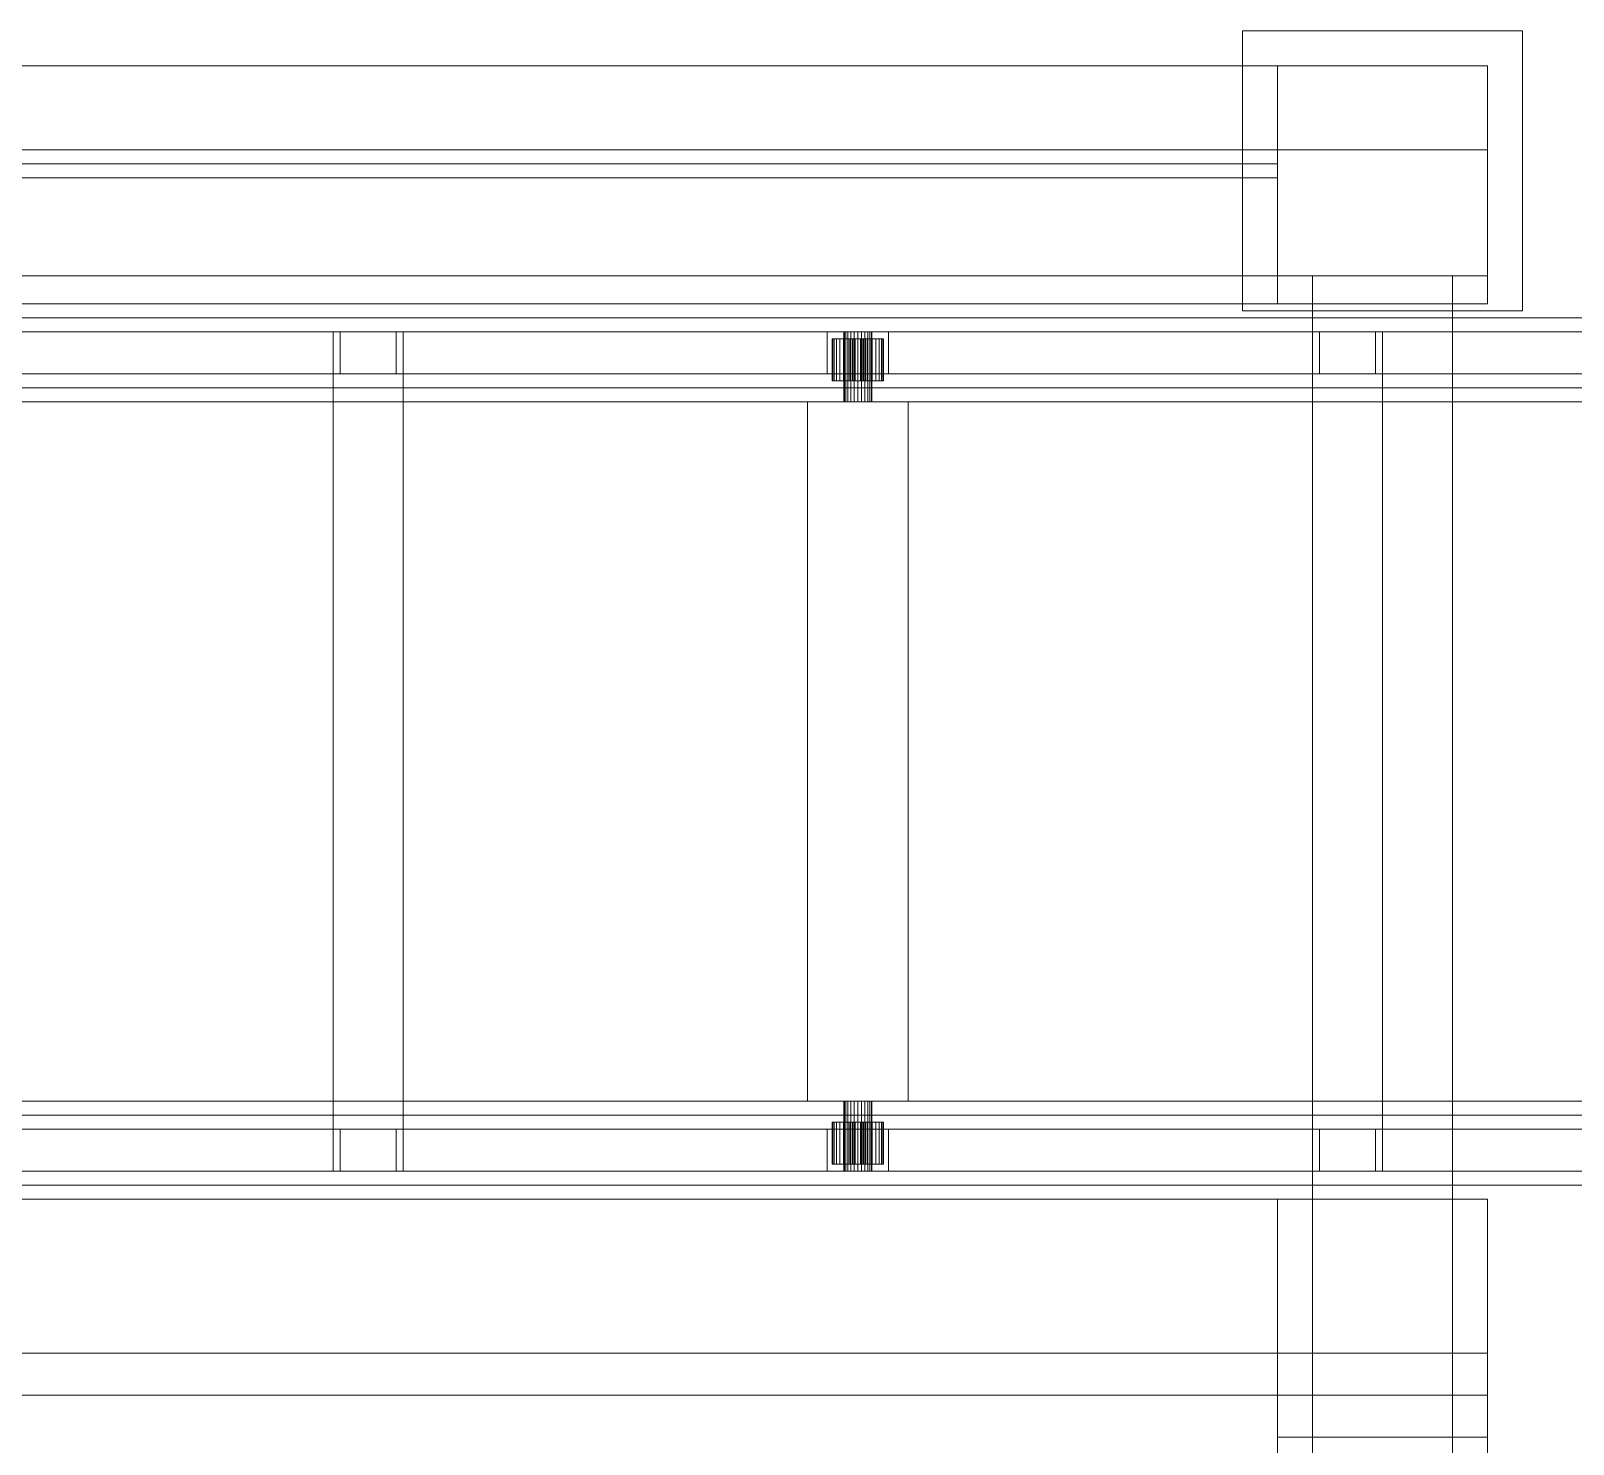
# Model space of a CAD drawing. Header units: millimetres. Extents: x -1970 to 34302, y -80068 to 6837.
# Drawn here: x 1159 to 2261, y -74000 to -72990 of the extents above; entities that cross this region are included whole.
import ezdxf

# ---------------------------------------------------------------- set-up
doc = ezdxf.new("R2010")
doc.units = ezdxf.units.MM
doc.layers.add('R22_BASE_superior', color=7, linetype='Continuous', lineweight=0)

msp = doc.modelspace()

# ---------------------------------------------------------------- linework, layer by layer
at = {"layer": 'R22_BASE_superior'}
for p, q in [((2025, -73190), (2025, -72990)), ((2025, -72990), (2225, -72990)), ((2225, -73190), (2225, -72990)), ((0, -73015), (2200, -73015)), ((150, -73015), (2050, -73015)), ((2050, -73165), (2050, -73015)), ((2050, -73015), (2200, -73015)), ((2200, -73165), (2200, -73015)), ((2200, -73075), (2200, -73015)), ((2200, -73185), (2200, -73015)), ((0, -73075), (2200, -73075)), ((2200, -73185), (2200, -73075)), ((150, -73085), (2050, -73085)), ((2050, -73095), (2050, -73085)), ((150, -73095), (2050, -73095)), ((150, -73165), (2050, -73165)), ((2050, -73165), (2200, -73165)), ((2050, -73185), (2050, -73165)), ((2075, -74225.639), (2075, -73165)), ((2075, -73165), (2175, -73165)), ((2075, -74179.804), (2075, -73165)), ((2175, -74225.639), (2175, -73165)), ((2175, -74179.804), (2175, -73165)), ((2200, -73185), (2200, -73165)), ((2200, -73185), (0, -73185)), ((400, -73185), (2200, -73185)), ((400, -73185), (2050, -73185)), ((2025, -73190), (2225, -73190)), ((2050, -73185), (2200, -73185)), ((575, -73195), (2555, -73195)), ((410, -73205), (2700, -73205)), ((1375, -73805), (1375, -73205)), ((1375, -73205), (1425, -73205)), ((1380, -73235), (1380, -73205)), ((1380, -73205), (1420, -73205)), ((1420, -73205), (1420, -73235)), ((1425, -73205), (1425, -73805)), ((1728, -73235), (1728, -73205)), ((1728, -73205), (1772, -73205)), ((1732.101, -73210), (1731.75, -73210)), ((1731.75, -73210), (1739.75, -73210)), ((1731.75, -73240), (1731.75, -73210)), ((1733.139, -73210), (1732.101, -73210)), ((1732.101, -73210), (1739.947, -73210)), ((1732.101, -73240), (1732.101, -73210)), ((1734.826, -73210), (1733.139, -73210)), ((1733.139, -73210), (1740.53, -73210)), ((1733.139, -73240), (1733.139, -73210)), ((1737.095, -73210), (1734.826, -73210)), ((1734.826, -73210), (1741.477, -73210)), ((1734.826, -73240), (1734.826, -73210)), ((1739.861, -73210), (1737.095, -73210)), ((1737.095, -73210), (1742.752, -73210)), ((1737.095, -73240), (1737.095, -73210)), ((1739.75, -73210), (1739.947, -73210)), ((1739.75, -73210), (1739.75, -73240)), ((1743.016, -73210), (1739.861, -73210)), ((1739.861, -73210), (1744.305, -73210)), ((1739.861, -73240), (1739.861, -73210)), ((1739.947, -73210), (1740.53, -73210)), ((1739.947, -73210), (1739.947, -73240)), ((1740.341, -73205), (1740, -73205)), ((1740, -73205), (1740, -73255)), ((1741.34, -73205), (1740.341, -73205)), ((1740.341, -73205), (1740.341, -73255)), ((1740.53, -73210), (1741.477, -73210)), ((1740.53, -73210), (1740.53, -73240)), ((1742.929, -73205), (1741.34, -73205)), ((1741.34, -73205), (1741.34, -73255)), ((1741.477, -73210), (1742.752, -73210)), ((1741.477, -73210), (1741.477, -73240)), ((1742.752, -73210), (1744.305, -73210)), ((1742.752, -73210), (1742.752, -73240)), ((1745, -73205), (1742.929, -73205)), ((1742.929, -73205), (1742.929, -73255)), ((1746.44, -73210), (1743.016, -73210)), ((1743.016, -73210), (1746.077, -73210)), ((1743.016, -73240), (1743.016, -73210)), ((1744.305, -73210), (1746.077, -73210)), ((1744.305, -73210), (1744.305, -73240)), ((1747.412, -73205), (1745, -73205)), ((1745, -73205), (1745, -73255)), ((1746.077, -73210), (1748, -73210)), ((1746.077, -73210), (1746.077, -73240)), ((1750, -73210), (1746.44, -73210)), ((1746.44, -73210), (1748, -73210)), ((1746.44, -73240), (1746.44, -73210)), ((1750, -73205), (1747.412, -73205)), ((1747.412, -73205), (1747.412, -73255)), ((1748, -73210), (1750, -73210)), ((1748, -73210), (1748, -73240)), ((1752.588, -73205), (1750, -73205)), ((1750, -73205), (1750, -73255)), ((1753.56, -73210), (1750, -73210)), ((1750, -73210), (1752, -73210)), ((1750, -73210), (1750, -73240)), ((1753.56, -73210), (1752, -73210)), ((1752, -73210), (1753.923, -73210)), ((1752, -73210), (1752, -73240)), ((1755, -73205), (1752.588, -73205)), ((1752.588, -73205), (1752.588, -73255)), ((1756.984, -73210), (1753.56, -73210)), ((1753.56, -73240), (1753.56, -73210)), ((1756.984, -73210), (1753.923, -73210)), ((1753.923, -73210), (1755.695, -73210)), ((1753.923, -73210), (1753.923, -73240)), ((1757.071, -73205), (1755, -73205)), ((1755, -73205), (1755, -73255)), ((1760.139, -73210), (1755.695, -73210)), ((1755.695, -73210), (1757.248, -73210)), ((1755.695, -73210), (1755.695, -73240)), ((1760.139, -73210), (1756.984, -73210)), ((1756.984, -73240), (1756.984, -73210)), ((1758.66, -73205), (1757.071, -73205)), ((1757.071, -73205), (1757.071, -73255)), ((1762.905, -73210), (1757.248, -73210)), ((1757.248, -73210), (1758.523, -73210)), ((1757.248, -73210), (1757.248, -73240)), ((1765.174, -73210), (1758.523, -73210)), ((1758.523, -73210), (1759.47, -73210)), ((1758.523, -73210), (1758.523, -73240)), ((1759.659, -73205), (1758.66, -73205)), ((1758.66, -73205), (1758.66, -73255)), ((1766.861, -73210), (1759.47, -73210)), ((1759.47, -73210), (1760.053, -73210)), ((1759.47, -73210), (1759.47, -73240)), ((1759.659, -73205), (1760, -73205)), ((1759.659, -73205), (1759.659, -73255)), ((1760, -73255), (1760, -73205)), ((1767.899, -73210), (1760.053, -73210)), ((1760.053, -73210), (1760.25, -73210)), ((1760.053, -73210), (1760.053, -73240)), ((1762.905, -73210), (1760.139, -73210)), ((1760.139, -73240), (1760.139, -73210)), ((1760.25, -73210), (1768.25, -73210)), ((1760.25, -73240), (1760.25, -73210)), ((1765.174, -73210), (1762.905, -73210)), ((1762.905, -73240), (1762.905, -73210)), ((1766.861, -73210), (1765.174, -73210)), ((1765.174, -73240), (1765.174, -73210)), ((1767.899, -73210), (1766.861, -73210)), ((1766.861, -73240), (1766.861, -73210)), ((1768.25, -73210), (1767.899, -73210)), ((1767.899, -73240), (1767.899, -73210)), ((1768.25, -73210), (1768.25, -73240)), ((1772, -73205), (1772, -73235)), ((2075, -73805), (2075, -73205)), ((2075, -73205), (2125, -73205)), ((2080, -73235), (2080, -73205)), ((2080, -73205), (2120, -73205)), ((2120, -73205), (2120, -73235)), ((2125, -73205), (2125, -73805)), ((2700, -73235), (410, -73235)), ((2555, -73245), (575, -73245)), ((1420, -73235), (1380, -73235)), ((1772, -73235), (1728, -73235)), ((1739.75, -73240), (1731.75, -73240)), ((1731.75, -73240), (1732.101, -73240)), ((1739.947, -73240), (1732.101, -73240)), ((1732.101, -73240), (1733.139, -73240)), ((1740.53, -73240), (1733.139, -73240)), ((1733.139, -73240), (1734.826, -73240)), ((1741.477, -73240), (1734.826, -73240)), ((1734.826, -73240), (1737.095, -73240)), ((1742.752, -73240), (1737.095, -73240)), ((1737.095, -73240), (1739.861, -73240)), ((1739.947, -73240), (1739.75, -73240)), ((1744.305, -73240), (1739.861, -73240)), ((1739.861, -73240), (1743.016, -73240)), ((1740.53, -73240), (1739.947, -73240)), ((1741.477, -73240), (1740.53, -73240)), ((1742.752, -73240), (1741.477, -73240)), ((1744.305, -73240), (1742.752, -73240)), ((1746.077, -73240), (1743.016, -73240)), ((1743.016, -73240), (1746.44, -73240)), ((1746.077, -73240), (1744.305, -73240)), ((1748, -73240), (1746.077, -73240)), ((1748, -73240), (1746.44, -73240)), ((1746.44, -73240), (1750, -73240)), ((1750, -73240), (1748, -73240)), ((1752, -73240), (1750, -73240)), ((1750, -73240), (1753.56, -73240)), ((1753.923, -73240), (1752, -73240)), ((1752, -73240), (1753.56, -73240)), ((1753.56, -73240), (1756.984, -73240)), ((1755.695, -73240), (1753.923, -73240)), ((1753.923, -73240), (1756.984, -73240)), ((1757.248, -73240), (1755.695, -73240)), ((1755.695, -73240), (1760.139, -73240)), ((1756.984, -73240), (1760.139, -73240)), ((1758.523, -73240), (1757.248, -73240)), ((1757.248, -73240), (1762.905, -73240)), ((1759.47, -73240), (1758.523, -73240)), ((1758.523, -73240), (1765.174, -73240)), ((1760.053, -73240), (1759.47, -73240)), ((1759.47, -73240), (1766.861, -73240)), ((1760.25, -73240), (1760.053, -73240)), ((1760.053, -73240), (1767.899, -73240)), ((1760.139, -73240), (1762.905, -73240)), ((1768.25, -73240), (1760.25, -73240)), ((1762.905, -73240), (1765.174, -73240)), ((1765.174, -73240), (1766.861, -73240)), ((1766.861, -73240), (1767.899, -73240)), ((1767.899, -73240), (1768.25, -73240)), ((2120, -73235), (2080, -73235)), ((3000, -73255), (500, -73255)), ((590, -73255), (2910, -73255)), ((1375, -73755), (1375, -73255)), ((1375, -73255), (1425, -73255)), ((1425, -73255), (1425, -73755)), ((1714, -73255), (1717.565, -73255)), ((1714, -73255), (1714, -73755)), ((1717.565, -73255), (1727.554, -73255)), ((1727.554, -73255), (1741.989, -73255)), ((1740.341, -73255), (1740, -73255)), ((1741.34, -73255), (1740.341, -73255)), ((1742.929, -73255), (1741.34, -73255)), ((1741.989, -73255), (1758.011, -73255)), ((1745, -73255), (1742.929, -73255)), ((1747.412, -73255), (1745, -73255)), ((1750, -73255), (1747.412, -73255)), ((1752.588, -73255), (1750, -73255)), ((1755, -73255), (1752.588, -73255)), ((1757.071, -73255), (1755, -73255)), ((1758.66, -73255), (1757.071, -73255)), ((1758.011, -73255), (1772.446, -73255)), ((1759.659, -73255), (1758.66, -73255)), ((1760, -73255), (1759.659, -73255)), ((1772.446, -73255), (1782.435, -73255)), ((1782.435, -73255), (1786, -73255)), ((1786, -73255), (1786, -73755)), ((2075, -73755), (2075, -73255)), ((2075, -73255), (2125, -73255)), ((2125, -73255), (2125, -73755)), ((500, -73755), (3000, -73755)), ((2910, -73755), (590, -73755)), ((1425, -73755), (1375, -73755)), ((1714, -73755), (1717.565, -73755)), ((1717.565, -73755), (1727.554, -73755)), ((1727.554, -73755), (1741.989, -73755)), ((1740.341, -73755), (1740, -73755)), ((1740, -73755), (1740, -73805)), ((1741.34, -73755), (1740.341, -73755)), ((1740.341, -73755), (1740.341, -73805)), ((1742.929, -73755), (1741.34, -73755)), ((1741.34, -73755), (1741.34, -73805)), ((1741.989, -73755), (1758.011, -73755)), ((1745, -73755), (1742.929, -73755)), ((1742.929, -73755), (1742.929, -73805)), ((1747.412, -73755), (1745, -73755)), ((1745, -73755), (1745, -73805)), ((1750, -73755), (1747.412, -73755)), ((1747.412, -73755), (1747.412, -73805)), ((1752.588, -73755), (1750, -73755)), ((1750, -73755), (1750, -73805)), ((1755, -73755), (1752.588, -73755)), ((1752.588, -73755), (1752.588, -73805)), ((1757.071, -73755), (1755, -73755)), ((1755, -73755), (1755, -73805)), ((1758.66, -73755), (1757.071, -73755)), ((1757.071, -73755), (1757.071, -73805)), ((1758.011, -73755), (1772.446, -73755)), ((1759.659, -73755), (1758.66, -73755)), ((1758.66, -73755), (1758.66, -73805)), ((1759.659, -73755), (1760, -73755)), ((1759.659, -73755), (1759.659, -73805)), ((1760, -73805), (1760, -73755)), ((1772.446, -73755), (1782.435, -73755)), ((1782.435, -73755), (1786, -73755)), ((2125, -73755), (2075, -73755)), ((575, -73765), (2555, -73765)), ((1732.101, -73770), (1731.75, -73770)), ((1731.75, -73770), (1739.75, -73770)), ((1731.75, -73800), (1731.75, -73770)), ((1733.139, -73770), (1732.101, -73770)), ((1732.101, -73770), (1739.947, -73770)), ((1732.101, -73800), (1732.101, -73770)), ((1734.826, -73770), (1733.139, -73770)), ((1733.139, -73770), (1740.53, -73770)), ((1733.139, -73800), (1733.139, -73770)), ((1737.095, -73770), (1734.826, -73770)), ((1734.826, -73770), (1741.477, -73770)), ((1734.826, -73800), (1734.826, -73770)), ((1739.861, -73770), (1737.095, -73770)), ((1737.095, -73770), (1742.752, -73770)), ((1737.095, -73800), (1737.095, -73770)), ((1739.75, -73770), (1739.947, -73770)), ((1739.75, -73770), (1739.75, -73800)), ((1743.016, -73770), (1739.861, -73770)), ((1739.861, -73770), (1744.305, -73770)), ((1739.861, -73800), (1739.861, -73770)), ((1739.947, -73770), (1740.53, -73770)), ((1739.947, -73770), (1739.947, -73800)), ((1740.53, -73770), (1741.477, -73770)), ((1740.53, -73770), (1740.53, -73800)), ((1741.477, -73770), (1742.752, -73770)), ((1741.477, -73770), (1741.477, -73800)), ((1742.752, -73770), (1744.305, -73770)), ((1742.752, -73770), (1742.752, -73800)), ((1746.44, -73770), (1743.016, -73770)), ((1743.016, -73770), (1746.077, -73770)), ((1743.016, -73800), (1743.016, -73770)), ((1744.305, -73770), (1746.077, -73770)), ((1744.305, -73770), (1744.305, -73800)), ((1746.077, -73770), (1748, -73770)), ((1746.077, -73770), (1746.077, -73800)), ((1750, -73770), (1746.44, -73770)), ((1746.44, -73770), (1748, -73770)), ((1746.44, -73800), (1746.44, -73770)), ((1748, -73770), (1750, -73770)), ((1748, -73770), (1748, -73800)), ((1753.56, -73770), (1750, -73770)), ((1750, -73770), (1752, -73770)), ((1750, -73770), (1750, -73800)), ((1753.56, -73770), (1752, -73770)), ((1752, -73770), (1753.923, -73770)), ((1752, -73770), (1752, -73800)), ((1756.984, -73770), (1753.56, -73770)), ((1753.56, -73800), (1753.56, -73770)), ((1756.984, -73770), (1753.923, -73770)), ((1753.923, -73770), (1755.695, -73770)), ((1753.923, -73770), (1753.923, -73800)), ((1760.139, -73770), (1755.695, -73770)), ((1755.695, -73770), (1757.248, -73770)), ((1755.695, -73770), (1755.695, -73800)), ((1760.139, -73770), (1756.984, -73770)), ((1756.984, -73800), (1756.984, -73770)), ((1762.905, -73770), (1757.248, -73770)), ((1757.248, -73770), (1758.523, -73770)), ((1757.248, -73770), (1757.248, -73800)), ((1765.174, -73770), (1758.523, -73770)), ((1758.523, -73770), (1759.47, -73770)), ((1758.523, -73770), (1758.523, -73800)), ((1766.861, -73770), (1759.47, -73770)), ((1759.47, -73770), (1760.053, -73770)), ((1759.47, -73770), (1759.47, -73800)), ((1767.899, -73770), (1760.053, -73770)), ((1760.053, -73770), (1760.25, -73770)), ((1760.053, -73770), (1760.053, -73800)), ((1762.905, -73770), (1760.139, -73770)), ((1760.139, -73800), (1760.139, -73770)), ((1760.25, -73770), (1768.25, -73770)), ((1760.25, -73800), (1760.25, -73770)), ((1765.174, -73770), (1762.905, -73770)), ((1762.905, -73800), (1762.905, -73770)), ((1766.861, -73770), (1765.174, -73770)), ((1765.174, -73800), (1765.174, -73770)), ((1767.899, -73770), (1766.861, -73770)), ((1766.861, -73800), (1766.861, -73770)), ((1768.25, -73770), (1767.899, -73770)), ((1767.899, -73800), (1767.899, -73770)), ((1768.25, -73770), (1768.25, -73800)), ((410, -73775), (2700, -73775)), ((1380, -73805), (1380, -73775)), ((1380, -73775), (1420, -73775)), ((1420, -73775), (1420, -73805)), ((1728, -73805), (1728, -73775)), ((1728, -73775), (1772, -73775)), ((1772, -73775), (1772, -73805)), ((2080, -73805), (2080, -73775)), ((2080, -73775), (2120, -73775)), ((2120, -73775), (2120, -73805)), ((2700, -73805), (410, -73805)), ((1425, -73805), (1375, -73805)), ((1420, -73805), (1380, -73805)), ((1772, -73805), (1728, -73805)), ((1739.75, -73800), (1731.75, -73800)), ((1731.75, -73800), (1732.101, -73800)), ((1739.947, -73800), (1732.101, -73800)), ((1732.101, -73800), (1733.139, -73800)), ((1740.53, -73800), (1733.139, -73800)), ((1733.139, -73800), (1734.826, -73800)), ((1741.477, -73800), (1734.826, -73800)), ((1734.826, -73800), (1737.095, -73800)), ((1742.752, -73800), (1737.095, -73800)), ((1737.095, -73800), (1739.861, -73800)), ((1739.947, -73800), (1739.75, -73800)), ((1744.305, -73800), (1739.861, -73800)), ((1739.861, -73800), (1743.016, -73800)), ((1740.53, -73800), (1739.947, -73800)), ((1740.341, -73805), (1740, -73805)), ((1741.34, -73805), (1740.341, -73805)), ((1741.477, -73800), (1740.53, -73800)), ((1742.929, -73805), (1741.34, -73805)), ((1742.752, -73800), (1741.477, -73800)), ((1744.305, -73800), (1742.752, -73800)), ((1745, -73805), (1742.929, -73805)), ((1746.077, -73800), (1743.016, -73800)), ((1743.016, -73800), (1746.44, -73800)), ((1746.077, -73800), (1744.305, -73800)), ((1747.412, -73805), (1745, -73805)), ((1748, -73800), (1746.077, -73800)), ((1748, -73800), (1746.44, -73800)), ((1746.44, -73800), (1750, -73800)), ((1750, -73805), (1747.412, -73805)), ((1750, -73800), (1748, -73800)), ((1752, -73800), (1750, -73800)), ((1750, -73800), (1753.56, -73800)), ((1752.588, -73805), (1750, -73805)), ((1753.923, -73800), (1752, -73800)), ((1752, -73800), (1753.56, -73800)), ((1755, -73805), (1752.588, -73805)), ((1753.56, -73800), (1756.984, -73800)), ((1755.695, -73800), (1753.923, -73800)), ((1753.923, -73800), (1756.984, -73800)), ((1757.071, -73805), (1755, -73805)), ((1757.248, -73800), (1755.695, -73800)), ((1755.695, -73800), (1760.139, -73800)), ((1756.984, -73800), (1760.139, -73800)), ((1758.66, -73805), (1757.071, -73805)), ((1758.523, -73800), (1757.248, -73800)), ((1757.248, -73800), (1762.905, -73800)), ((1759.47, -73800), (1758.523, -73800)), ((1758.523, -73800), (1765.174, -73800)), ((1759.659, -73805), (1758.66, -73805)), ((1760.053, -73800), (1759.47, -73800)), ((1759.47, -73800), (1766.861, -73800)), ((1760, -73805), (1759.659, -73805)), ((1760.25, -73800), (1760.053, -73800)), ((1760.053, -73800), (1767.899, -73800)), ((1760.139, -73800), (1762.905, -73800)), ((1768.25, -73800), (1760.25, -73800)), ((1762.905, -73800), (1765.174, -73800)), ((1765.174, -73800), (1766.861, -73800)), ((1766.861, -73800), (1767.899, -73800)), ((1767.899, -73800), (1768.25, -73800)), ((2125, -73805), (2075, -73805)), ((2120, -73805), (2080, -73805)), ((2555, -73815), (575, -73815)), ((0, -73825), (2200, -73825)), ((400, -73825), (2050, -73825)), ((400, -73825), (2200, -73825)), ((2050, -74835), (2050, -73825)), ((2050, -73935), (2050, -73825)), ((2050, -73995), (2050, -73825)), ((2050, -73825), (2200, -73825)), ((2200, -74835), (2200, -73825)), ((2200, -73935), (2200, -73825)), ((2200, -73995), (2200, -73825)), ((0, -73935), (2200, -73935)), ((150, -73935), (2050, -73935)), ((2050, -73965), (2050, -73935)), ((2050, -73935), (2200, -73935)), ((2200, -73965), (2200, -73935)), ((0, -73965), (2200, -73965)), ((150, -73965), (2050, -73965)), ((2050, -74835), (2050, -73965)), ((2050, -73965), (2200, -73965)), ((2200, -74985), (2200, -73965)), ((2050, -73995), (2200, -73995))]:
    msp.add_line(p, q, dxfattribs=at)

doc.saveas('drawing.dxf')
